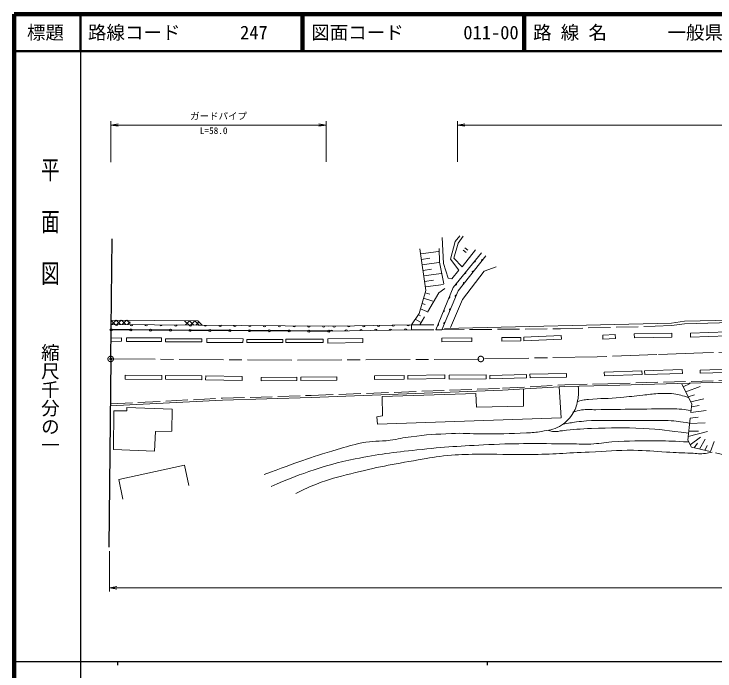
# Model space of a CAD drawing. Units: millimetres, scale not verified. Extents: x 40000 to 680000, y 20000 to 380000.
# Drawn here: x 40000 to 229585, y 202409 to 380000 of the extents above; entities that cross this region are included whole.
import ezdxf
from ezdxf.enums import TextEntityAlignment as Align

# ---------------------------------------------------------------- set-up
doc = ezdxf.new("R2010")
doc.units = ezdxf.units.MM
doc.header["$LTSCALE"] = 1000
doc.header["$PDMODE"] = 32
doc.header["$PDSIZE"] = 500
doc.linetypes.add('CHAIN', pattern=[18.5, 12, -1.5, 3.5, -1.5])
doc.linetypes.add('DASHED', pattern=[7.5, 6, -1.5])
for name, color, linetype, lineweight in [('M-BMK', 2, 'CHAIN', 13), ('M-BMK-OTRS', 5, 'Continuous', 25), ('M-STR-HTXT', 7, 'Continuous', 13), ('M-STR-STR3', 7, 'Continuous', 25), ('M-TTL', 2, 'Continuous', 140), ('M-TTL-BAND', 7, 'Continuous', 25), ('M-TTL-LINE', 7, 'Continuous', 50), ('M-WORK', 1, 'Continuous', 13)]:
    doc.layers.add(name, color=color, linetype=linetype, lineweight=lineweight)
doc.layers.add('M-OTRS', color=6, linetype='Continuous')
doc.layers.add('M-TTL-TXT', color=7, linetype='Continuous')
doc.styles.add('@ＭＳ ゴシック', font='')
doc.styles.add('ＭＳ ゴシック', font='')
doc.styles.get('@ＭＳ ゴシック').set_extended_font_data('@MS Gothic')
doc.styles.get('ＭＳ ゴシック').set_extended_font_data('MS Gothic')

# ---------------------------------------------------------------- blocks, each defined once
blk = doc.blocks.new('open_arrow')
at = {"color": 0, "linetype": 'Continuous', "lineweight": -2}
blk.add_lwpolyline([(7.5, 1.25), (0, 0), (7.5, -1.25)], dxfattribs=at)

msp = doc.modelspace()

# ---------------------------------------------------------------- hatches: boundary and pattern name
at = {"layer": 'M-WORK'}
h = msp.add_hatch(dxfattribs=at)
h.set_pattern_fill('USER', color=256, style=0, pattern_type=2)
h.set_pattern_definition([(45, (66197, 297251), (-707.1, 707.1), []), (135, (66197, 297251), (-707.1, -707.1), [])])
h.paths.add_polyline_path([(66264, 297269), (71442, 297211), (71348, 296051), (66251, 296087)])
h = msp.add_hatch(dxfattribs=at)
h.set_pattern_fill('USER', color=256, style=0, pattern_type=2)
h.set_pattern_definition([(45, (86077, 297100), (-707.1, 707.1), []), (135, (86077, 297100), (-707.1, -707.1), [])])
h.paths.add_polyline_path([(86077, 297100), (89708, 297072), (90904, 295911), (86077, 295945)])

# ---------------------------------------------------------------- linework, layer by layer
at = {"layer": 'M-BMK'}
for p, q in [((226262, 288386), (213834, 287990)), ((266134, 289655), (226262, 288386)), ((66149, 286757), (116642, 286415)), ((116642, 286415), (165365, 286719)), ((197765, 287357), (165365, 286719)), ((213834, 287990), (197765, 287357))]:
    msp.add_line(p, q, dxfattribs=at)
for centre in [(66149, 286757), (166247, 286747)]:
    msp.add_circle(centre, 750, dxfattribs=at)
at = {"layer": 'M-BMK-OTRS'}
for q in [(66506, 319242), (65675, 235888)]:
    msp.add_line((66149, 286757), q, dxfattribs=at)
at = {"layer": 'M-OTRS'}
msp.add_point((66149, 286757), dxfattribs=at)
at = {"layer": 'M-STR-HTXT'}
for p, q in [((66161, 339926), (66161, 351000)), ((124454, 340000), (124454, 351000)), ((159939, 340000), (159939, 351000)), ((66161, 350000), (124454, 350000)), ((159939, 350000), (564718, 350000)), ((65803, 234796), (65803, 223881)), ((65803, 224881), (567962, 224881))]:
    msp.add_line(p, q, dxfattribs=at)
at = {"layer": 'M-STR-STR3'}
for p, q in [((71337, 294592), (66485, 294622)), ((76689, 294558), (71837, 294589)), ((82041, 294525), (77189, 294555)), ((87392, 294492), (82541, 294522)), ((92744, 294458), (87892, 294488)), ((98096, 294425), (93244, 294455)), ((103448, 294391), (98596, 294421)), ((108800, 294358), (103948, 294388)), ((114152, 294324), (109300, 294355)), ((119503, 294291), (114652, 294321)), ((124855, 294257), (120003, 294288))]:
    msp.add_line(p, q, dxfattribs=at)
for centre in [(66235, 294624), (71587, 294590), (76939, 294557), (82291, 294523), (87642, 294490), (92994, 294456), (98346, 294423), (103698, 294390), (109050, 294356), (114402, 294323), (119753, 294289), (125105, 294256)]:
    msp.add_circle(centre, 250, dxfattribs=at)
at = {"layer": 'M-TTL'}
for p, q in [((40000, 380000), (40000, 20000)), ((680000, 380000), (40000, 380000))]:
    msp.add_line(p, q, dxfattribs=at)
at = {"layer": 'M-TTL-BAND'}
for p, q in [((58000, 370000), (58000, 20000)), ((40000, 205000), (579000, 205000)), ((68000, 205000), (68000, 204000)), ((168000, 205000), (168000, 204000))]:
    msp.add_line(p, q, dxfattribs=at)
at = {"layer": 'M-TTL-LINE'}
for p, q in [((58000, 380000), (58000, 370000)), ((117750, 380000), (117750, 370000)), ((118250, 380000), (118250, 370000)), ((177750, 380000), (177750, 370000)), ((178250, 380000), (178250, 370000)), ((40000, 370000), (680000, 370000))]:
    msp.add_line(p, q, dxfattribs=at)
at = {"layer": 'M-WORK'}
for p, q in [((155770, 319609), (156140, 312538)), ((159359, 318501), (160572, 320032)), ((161470, 319979), (160097, 318026)), ((158039, 313752), (159359, 318501)), ((160097, 318026), (158936, 314016)), ((162731, 316176), (161934, 316780)), ((151390, 305238), (149795, 316519)), ((149990, 315139), (154795, 315819)), ((161206, 311694), (164847, 316232)), ((161481, 316183), (162278, 315579)), ((150200, 313654), (152431, 313970)), ((160309, 310796), (158039, 313752)), ((158936, 314016), (161206, 311694)), ((150410, 312169), (154873, 312800)), ((150620, 310684), (152952, 311013)), ((156140, 312538), (157459, 308580)), ((170376, 311658), (167139, 310462)), ((150830, 309198), (155494, 309858)), ((158409, 308422), (160309, 310796)), ((167139, 310462), (161299, 302863)), ((151040, 307713), (153473, 308057)), ((157459, 308580), (158409, 308422)), ((149539, 299054), (151390, 305238)), ((151250, 306228), (156115, 306916)), ((151216, 304655), (152480, 304257)), ((150355, 301781), (151233, 301439)), ((150785, 303218), (153287, 302339)), ((161299, 302863), (158027, 295228)), ((149925, 300344), (151657, 299601)), ((147538, 295997), (149539, 299054)), ((149349, 298763), (149960, 298406)), ((221319, 296952), (249464, 297691)), ((66251, 296087), (125082, 295640)), ((66264, 297267), (89708, 297072)), ((89708, 297072), (90904, 295911)), ((148526, 297506), (149924, 296689)), ((156409, 295017), (217836, 296460)), ((221337, 296253), (249483, 296991)), ((155726, 294636), (154072, 294636)), ((188020, 270797), (187410, 279194)), ((220988, 279225), (222886, 280077)), ((221663, 277885), (225565, 279333)), ((164870, 277446), (139610, 276566)), ((165064, 273717), (164870, 277446)), ((177817, 273998), (177771, 278652)), ((222338, 276546), (224085, 277065)), ((139610, 276566), (139645, 271360)), ((223013, 275206), (226569, 276009)), ((70469, 272740), (70522, 273638)), ((70522, 273638), (82765, 273215)), ((82765, 273215), (82660, 267199)), ((165064, 273717), (177817, 273998)), ((223222, 273776), (225285, 274131)), ((66933, 262239), (67039, 272688)), ((67039, 272688), (70469, 272740)), ((139645, 271360), (138132, 271148)), ((138132, 271148), (138343, 269143)), ((223053, 272277), (227223, 272823)), ((138343, 269143), (188020, 270797)), ((222715, 269288), (226972, 269503)), ((222884, 270780), (225042, 270976)), ((78227, 267147), (78016, 261817)), ((82660, 267199), (78227, 267147)), ((222319, 265783), (227562, 267110)), ((222488, 267274), (225113, 267277)), ((222869, 263568), (225627, 265603)), ((223946, 262726), (224832, 263989)), ((225408, 262389), (226971, 265050)), ((228331, 261714), (229378, 264409)), ((78016, 261817), (66933, 262239)), ((226869, 262051), (227499, 263352)), ((68306, 254165), (86143, 258017)), ((86143, 258017), (87251, 252529)), ((69414, 248835), (68306, 254165))]:
    msp.add_line(p, q, dxfattribs=at)
at = {"layer": 'M-WORK', "linetype": 'DASHED'}
for p, q in [((147538, 295997), (154642, 296022)), ((217836, 296460), (221319, 296952)), ((221337, 296253), (217859, 295809)), ((147538, 294641), (154072, 294636))]:
    msp.add_line(p, q, dxfattribs=at)
for points in [[(154979, 316613), (155049, 312931), (156550, 305824), (154861, 304604), (149748, 296001)], [(155726, 294636), (187822, 294933), (213364, 295590), (217859, 295809)], [(66036, 274614), (96368, 276142), (120326, 276881), (172096, 278833), (188983, 279783), (200646, 280047), (235106, 281050), (252046, 281736), (264764, 281577), (271994, 281894), (279910, 281894), (290517, 283477), (315056, 283952), (326349, 284902), (365600, 283583)], [(255538, 281192), (254504, 279434), (247142, 275951), (243105, 271597), (238039, 260752), (236931, 260515), (235585, 260040), (223236, 262890), (222207, 264789), (223315, 274605), (220534, 280125)]]:
    msp.add_lwpolyline(points, dxfattribs=at)
at = {"layer": 'M-WORK'}
for points in [[(154072, 294636), (158752, 306035), (166456, 315463)], [(167582, 314619), (160088, 305155), (155726, 294636)], [(125082, 295640), (132071, 295733), (147538, 295997), (147538, 294641), (125105, 294256)], [(66211, 292403), (69077, 292506), (69110, 291591), (66201, 291487)], [(66031, 274114), (96388, 275642), (120343, 276381), (172119, 278334), (189003, 279283), (200659, 279547), (235124, 280550), (252053, 281236), (264772, 281077), (272005, 281394), (279947, 281394), (290559, 282978), (315082, 283453)]]:
    msp.add_lwpolyline(points, dxfattribs=at)
for points in [[(222961, 293764), (232847, 294116), (232886, 293028), (223000, 292676)], [(70414, 292471), (79877, 292436), (79874, 291450), (70410, 291485)], [(80968, 292225), (90784, 292225), (90784, 291380), (80968, 291380)], [(92156, 292295), (101936, 292225), (101929, 291169), (92148, 291239)], [(102992, 292014), (112702, 292014), (112702, 291204), (102992, 291204)], [(113546, 292084), (123643, 292084), (123643, 291169), (113546, 291169)], [(124875, 292154), (134339, 292295), (134355, 291207), (124891, 291066)], [(155729, 292357), (163821, 292462), (163833, 291480), (155742, 291374)], [(171948, 292533), (177049, 292568), (177055, 291620), (171954, 291585)], [(177858, 292638), (188026, 293095), (188070, 292112), (177902, 291655)], [(199248, 293201), (202591, 293342), (202635, 292284), (199293, 292143)], [(207762, 293518), (217930, 293729), (217952, 292677), (207784, 292466)], [(157682, 282399), (167697, 282493), (167707, 281366), (157692, 281272)], [(168705, 282258), (178626, 282516), (178648, 281675), (168727, 281417)], [(179541, 282610), (189392, 282821), (189413, 281857), (179562, 281646)], [(199642, 283220), (209844, 283525), (209874, 282537), (199671, 282232)], [(210548, 283571), (220751, 283900), (220784, 282867), (210581, 282539)], [(225559, 283759), (235925, 284041), (235948, 283194), (225582, 282913)], [(70033, 282399), (79977, 282281), (79965, 281202), (70020, 281320)], [(80986, 282258), (90790, 282164), (90780, 281155), (80976, 281248)], [(91845, 282188), (101720, 282023), (101702, 280944), (91827, 281108)], [(106809, 281742), (116496, 281836), (116504, 280968), (106818, 280874)], [(117575, 281859), (127285, 281953), (127294, 281015), (117584, 280922)], [(137511, 282188), (145485, 282281), (145498, 281252), (137523, 281158)], [(146471, 282305), (156486, 282422), (156497, 281436), (146482, 281319)]]:
    msp.add_lwpolyline(points, close=True, dxfattribs=at)
for centre, radius, start, end in [((164516, 313177), 256, 243.42592, 38.06515), ((164516, 313177), 205, 246.67122, 34.81986), ((164516, 313177), 154, 252.20566, 29.28541), ((164516, 313177), 102, 264.02893, 17.46215), ((164516, 313177), 100, 264.9744, 16.51667), ((166695, 313408), 256, 64.30744, 218.94668), ((166695, 313408), 205, 67.55274, 215.70138), ((166695, 313408), 154, 73.08719, 210.16693), ((166695, 313408), 102, 84.91045, 198.34367), ((166695, 313408), 100, 85.85593, 197.39819), ((161985, 310080), 256, 243.42592, 38.06515), ((161985, 310080), 205, 246.67122, 34.81986), ((161985, 310080), 154, 252.20566, 29.28541), ((161985, 310080), 102, 264.02893, 17.46215), ((161985, 310080), 100, 264.9744, 16.51667), ((164212, 310272), 256, 64.30744, 218.94668), ((164212, 310272), 205, 67.55274, 215.70138), ((164212, 310272), 154, 73.08719, 210.16693), ((164212, 310272), 102, 84.91045, 198.34367), ((164212, 310272), 100, 85.85593, 197.39819), ((159454, 306982), 256, 243.42592, 38.06515), ((161729, 307136), 256, 64.30744, 218.94668), ((161729, 307136), 205, 67.55274, 215.70138), ((161729, 307136), 154, 73.08719, 210.16693), ((161729, 307136), 102, 84.91045, 198.34367), ((161729, 307136), 100, 85.85593, 197.39819), ((159454, 306982), 205, 246.67122, 34.81986), ((159454, 306982), 154, 252.20566, 29.28541), ((159454, 306982), 102, 264.02893, 17.46215), ((159454, 306982), 100, 264.9744, 16.51667), ((157628, 303445), 256, 260.36254, 55.00177), ((157628, 303445), 205, 263.60783, 51.75647), ((157628, 303445), 154, 269.14228, 46.22202), ((157628, 303445), 102, 280.96554, 34.39876), ((157628, 303445), 100, 281.91102, 33.45329), ((159593, 303814), 256, 80.15583, 234.79506), ((159593, 303814), 205, 83.40113, 231.54977), ((159593, 303814), 154, 88.93557, 226.01532), ((159593, 303814), 102, 100.75884, 214.19206), ((159593, 303814), 100, 101.70431, 213.24658), ((156109, 299745), 256, 260.36254, 55.00177), ((156109, 299745), 205, 263.60783, 51.75647), ((156109, 299745), 154, 269.14228, 46.22202), ((156109, 299745), 102, 280.96554, 34.39876), ((156109, 299745), 100, 281.91102, 33.45329), ((158061, 300119), 256, 80.15583, 234.79506), ((158061, 300119), 205, 83.40113, 231.54977), ((158061, 300119), 154, 88.93557, 226.01532), ((158061, 300119), 102, 100.75884, 214.19206), ((158061, 300119), 100, 101.70431, 213.24658), ((67752, 296130), 354, 188.36193, 350.76711), ((71751, 296099), 354, 188.36193, 350.76711), ((75751, 296069), 354, 188.36193, 350.76711), ((79751, 296038), 354, 188.36193, 350.76711), ((83751, 296008), 354, 188.36193, 350.76711), ((87751, 295978), 354, 188.36193, 350.76711), ((91751, 295947), 354, 188.36193, 350.76711), ((95751, 295917), 354, 188.36193, 350.76711), ((99751, 295886), 354, 188.36193, 350.76711), ((103751, 295856), 354, 188.36193, 350.76711), ((107750, 295826), 354, 188.36193, 350.76711), ((134580, 295830), 354, 189.77481, 352.17999), ((138579, 295899), 354, 189.77481, 352.17999), ((142579, 295967), 354, 189.77481, 352.17999), ((146578, 296035), 354, 189.77481, 352.17999), ((154590, 296045), 256, 260.36254, 55.00177), ((154590, 296045), 205, 263.60783, 51.75647), ((154590, 296045), 154, 269.14228, 46.22202), ((154590, 296045), 102, 280.96554, 34.39876), ((154590, 296045), 100, 281.91102, 33.45329), ((156529, 296424), 256, 80.15583, 234.79506), ((156529, 296424), 205, 83.40113, 231.54977), ((156529, 296424), 154, 88.93557, 226.01532), ((156529, 296424), 102, 100.75884, 214.19206), ((156529, 296424), 100, 101.70431, 213.24658), ((111750, 295795), 354, 188.36193, 350.76711), ((115750, 295765), 354, 188.36193, 350.76711), ((119750, 295734), 354, 188.36193, 350.76711), ((123750, 295704), 354, 188.36193, 350.76711), ((125857, 294215), 354, 9.781, 172.18618), ((126581, 295714), 354, 189.56644, 351.97161), ((129856, 294283), 354, 9.781, 172.18618), ((130581, 295768), 354, 189.56644, 351.97161), ((133856, 294352), 354, 9.781, 172.18618), ((137855, 294421), 354, 9.781, 172.18618), ((141854, 294489), 354, 9.781, 172.18618), ((145854, 294558), 354, 9.781, 172.18618)]:
    msp.add_arc(centre, radius, start, end, dxfattribs=at)
for points, knots in [([(192591, 279365), (192705, 277685), (192736, 277015), (192444, 275555), (192130, 273990), (191845, 273070), (190940, 271755), (189898, 270242), (189130, 269423), (187536, 268510), (185837, 267536), (184624, 267565), (182707, 267164), (181126, 266834), (180203, 266873), (178591, 266768), (173838, 266461), (171163, 266576), (166400, 266531), (163247, 266501), (161477, 266760), (158326, 266610), (154051, 266407), (151647, 266294), (147402, 265739), (145165, 265447), (143939, 265096), (141703, 264789), (138749, 264384), (137022, 264687), (134104, 264077), (131439, 263520), (129994, 263002), (127375, 262256), (119551, 260030), (117013, 258937), (107665, 255528)], [0, 0, 0, 0, 1, 1, 1, 2, 2, 2, 3, 3, 3, 4, 4, 4, 5, 5, 5, 6, 6, 6, 7, 7, 7, 8, 8, 8, 9, 9, 9, 10, 10, 10, 11, 11, 11, 12, 12, 12, 12]), ([(192327, 275200), (192982, 275431), (193193, 275502), (193766, 275622), (194386, 275752), (194746, 275753), (195376, 275810), (198770, 276116), (200691, 276025), (204086, 276326), (206430, 276534), (207733, 276744), (210074, 276983), (211674, 277146), (212565, 277299), (214171, 277374), (215831, 277451), (216778, 277532), (218424, 277311), (220040, 277094), (220671, 276886), (222469, 276284)], [0, 0, 0, 0, 1, 1, 1, 2, 2, 2, 3, 3, 3, 4, 4, 4, 5, 5, 5, 6, 6, 6, 7, 7, 7, 7]), ([(223111, 272798), (221939, 273019), (221586, 273082), (220598, 273171), (219530, 273268), (218926, 273239), (217853, 273242), (209855, 273266), (205375, 273149), (197378, 273031), (195852, 273008), (194972, 273241), (193473, 272960), (192549, 272787), (192176, 272696), (191151, 272327)], [0, 0, 0, 0, 1, 1, 1, 2, 2, 2, 3, 3, 3, 4, 4, 4, 5, 5, 5, 5]), ([(188371, 269055), (190158, 269415), (190655, 269530), (192136, 269724), (193191, 269862), (193783, 269936), (194845, 270005), (198739, 270257), (200934, 270053), (204836, 270075), (207722, 270092), (209339, 270075), (212224, 270075), (214066, 270075), (215099, 270159), (216939, 270075), (219213, 269972), (220014, 269833), (222732, 269436)], [0, 0, 0, 0, 1, 1, 1, 2, 2, 2, 3, 3, 3, 4, 4, 4, 5, 5, 5, 6, 6, 6, 6]), ([(222420, 266671), (216653, 267476), (214960, 267685), (210149, 267965), (204702, 268281), (201635, 268128), (196182, 267965), (193096, 267872), (191376, 267635), (188301, 267366), (187406, 267288), (186908, 267030), (186014, 267120), (185427, 267180), (185175, 267231), (184537, 267437)], [0, 0, 0, 0, 1, 1, 1, 2, 2, 2, 3, 3, 3, 4, 4, 4, 5, 5, 5, 5]), ([(109565, 252282), (114305, 254353), (115717, 254935), (119776, 256319), (124568, 257954), (127321, 258718), (132283, 259723), (138746, 261032), (142428, 261482), (148986, 262177), (156539, 262977), (160793, 263234), (168379, 263602), (176687, 264005), (181355, 263845), (189673, 263840), (192147, 263838), (193534, 263664), (196006, 263760), (198241, 263848), (199473, 264167), (201705, 264314), (206520, 264633), (209229, 264693), (214054, 264622), (217341, 264574), (218447, 264540), (222465, 264313)], [0, 0, 0, 0, 1, 1, 1, 2, 2, 2, 3, 3, 3, 4, 4, 4, 5, 5, 5, 6, 6, 6, 7, 7, 7, 8, 8, 8, 9, 9, 9, 9]), ([(116230, 250405), (118795, 251700), (119597, 252047), (121823, 252938), (125341, 254346), (127441, 254795), (131111, 255735), (138145, 257537), (142172, 258195), (149318, 259482), (152413, 260039), (154155, 260345), (157286, 260643), (160265, 260926), (161947, 260952), (164938, 261012), (170627, 261126), (173815, 260817), (179504, 260907), (185795, 261006), (189312, 261334), (195599, 261593), (200257, 261784), (202864, 262137), (207526, 262068), (211014, 262016), (212960, 261770), (216444, 261593), (219082, 261459), (220559, 261368), (223199, 261276), (224683, 261225), (225530, 261007), (226999, 261223), (227716, 261329), (228000, 261372), (228815, 261602)], [0, 0, 0, 0, 1, 1, 1, 2, 2, 2, 3, 3, 3, 4, 4, 4, 5, 5, 5, 6, 6, 6, 7, 7, 7, 8, 8, 8, 9, 9, 9, 10, 10, 10, 11, 11, 11, 12, 12, 12, 12])]:
    msp.add_open_spline(points, degree=3, knots=knots, dxfattribs=at)

# ---------------------------------------------------------------- block references
at = {"layer": 'M-STR-HTXT', "xscale": 267, "yscale": 267}
for p in [(66161, 350000), (159939, 350000), (65803, 224881)]:
    msp.add_blockref('open_arrow', p, dxfattribs=at)
at = {"layer": 'M-STR-HTXT', "xscale": 267, "yscale": 267, "rotation": 180}
msp.add_blockref('open_arrow', (124454, 350000), dxfattribs=at)

# ---------------------------------------------------------------- texts
at = {"layer": 'M-STR-HTXT', "style": 'ＭＳ ゴシック'}
msp.add_text('ガードパイプ', height=1833, dxfattribs=at).set_placement((87616, 350938), align=Align.BOTTOM_LEFT)
msp.add_text('L=58.0', height=1833, dxfattribs=at).set_placement((94000, 347000), align=Align.BOTTOM_CENTER)
at = {"layer": 'M-TTL-BAND', "style": '@ＭＳ ゴシック', "width": 1.4}
msp.add_text('平  面  図', height=3666, rotation=270, dxfattribs=at).set_placement((49777, 306475), align=Align.MIDDLE_RIGHT)
at = {"layer": 'M-TTL-BAND', "style": '@ＭＳ ゴシック'}
msp.add_text('縮尺千分の一', height=3666, rotation=270, dxfattribs=at).set_placement((49777, 261030), align=Align.MIDDLE_RIGHT)
at = {"layer": 'M-TTL-TXT', "style": 'ＭＳ ゴシック'}
msp.add_text('標題', height=3666, dxfattribs=at).set_placement((48500, 375000), align=Align.MIDDLE_CENTER)
for s, p in [('路線コード', (60000, 375000)), ('路 線 名', (180380, 375000)), ('一般県道安岡港長府線', (216734, 375000)), ('247', (101142, 375000)), ('図面コード', (120380, 375000)), ('011-00', (161521, 375000))]:
    msp.add_text(s, height=3666, dxfattribs=at).set_placement(p, align=Align.MIDDLE_LEFT)

doc.saveas('drawing.dxf')
